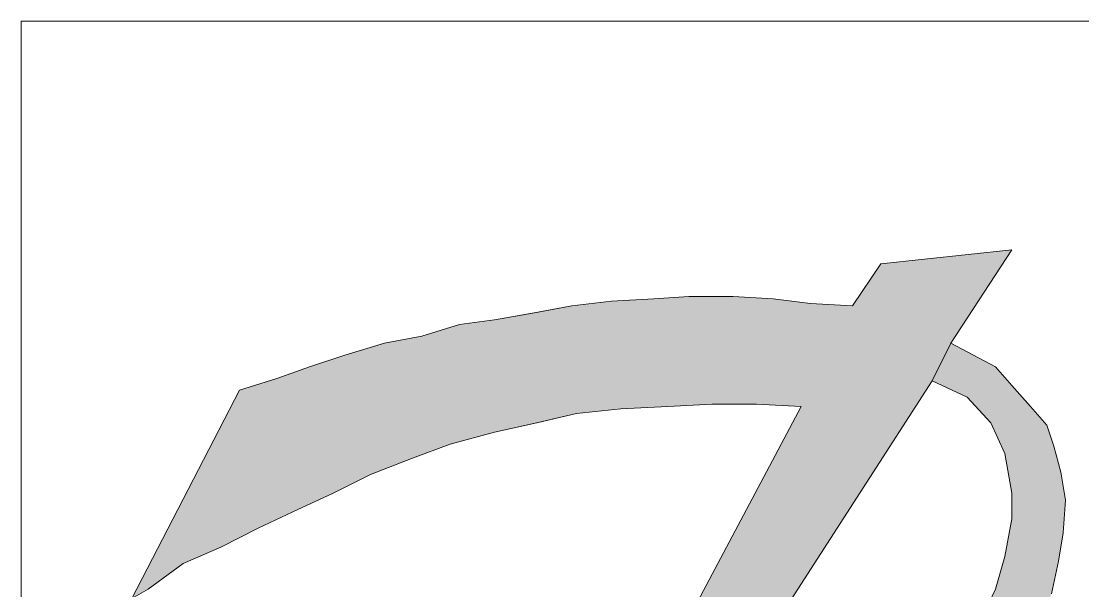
# Model space of a CAD drawing. Header units: inches. Extents: x 75782 to 87231, y -34126 to -18655.
# Drawn here: x 76968.77 to 76980.32, y -28395.12 to -28388.93 of the extents above; entities that cross this region are included whole.
import ezdxf

# ---------------------------------------------------------------- set-up
doc = ezdxf.new("R2010")
doc.units = ezdxf.units.IN
doc.header["$MEASUREMENT"] = 0
doc.layers.add('COMPONENTES', color=251, linetype='Continuous', lineweight=18)

# ---------------------------------------------------------------- blocks, each defined once
blk = doc.blocks.new('AK2-CM')
for points in [[(32125.289, 22479.294), (32127.63, 22483.823), (32128.444, 22484.077), (32129.156, 22484.332), (32129.92, 22484.586), (32130.785, 22484.841), (32131.599, 22484.993), (32132.413, 22485.248), (32133.176, 22485.349), (32134.041, 22485.502), (32134.856, 22485.655), (32135.721, 22485.756), (32136.637, 22485.807), (32137.4, 22485.858), (32138.367, 22485.858), (32139.232, 22485.807), (32140.046, 22485.706), (32140.962, 22485.655), (32141.573, 22486.571), (32144.422, 22486.876), (32143.099, 22484.841), (32142.692, 22484.026), (32137.705, 22476.292), (32136.942, 22475.172), (32135.11, 22472.373), (32134.856, 22472.17), (32134.652, 22472.068), (32134.449, 22471.966), (32134.296, 22472.017), (32134.194, 22472.119), (32134.194, 22472.322), (32134.245, 22472.526), (32134.703, 22473.493), (32135.212, 22474.46), (32135.212, 22474.714), (32135.466, 22475.223), (32139.843, 22483.467), (32138.876, 22483.517), (32137.909, 22483.517), (32136.942, 22483.467), (32135.924, 22483.416), (32134.957, 22483.314), (32134.092, 22483.11), (32133.176, 22482.907), (32132.21, 22482.652), (32131.395, 22482.347), (32130.479, 22481.991), (32129.665, 22481.584), (32128.902, 22481.228), (32128.037, 22480.82), (32127.223, 22480.413), (32126.408, 22480.057), (32125.645, 22479.497)], [(32125.289, 22479.294), (32127.63, 22483.823), (32128.444, 22484.077), (32129.157, 22484.332), (32129.92, 22484.586), (32130.785, 22484.841), (32131.599, 22484.993), (32132.413, 22485.248), (32133.177, 22485.349), (32134.042, 22485.502), (32134.856, 22485.655), (32135.721, 22485.756), (32136.637, 22485.807), (32137.4, 22485.858), (32138.367, 22485.858), (32139.232, 22485.807), (32140.046, 22485.706), (32140.962, 22485.655), (32141.573, 22486.571), (32144.423, 22486.876), (32143.1, 22484.841), (32142.692, 22484.026), (32137.706, 22476.292), (32136.942, 22475.172), (32135.11, 22472.373), (32134.856, 22472.17), (32134.652, 22472.068), (32134.449, 22471.966), (32134.296, 22472.017), (32134.194, 22472.119), (32134.194, 22472.322), (32134.245, 22472.526), (32134.703, 22473.493), (32135.212, 22474.46), (32135.212, 22474.714), (32135.467, 22475.223), (32139.843, 22483.467), (32138.876, 22483.517), (32137.909, 22483.517), (32136.942, 22483.467), (32135.925, 22483.416), (32134.958, 22483.314), (32134.093, 22483.11), (32133.177, 22482.907), (32132.21, 22482.652), (32131.396, 22482.347), (32130.48, 22481.991), (32129.665, 22481.584), (32128.902, 22481.228), (32128.037, 22480.82), (32127.223, 22480.413), (32126.409, 22480.057), (32125.645, 22479.497)], [(32125.289, 22479.294), (32127.63, 22483.823), (32128.444, 22484.077), (32129.156, 22484.332), (32129.92, 22484.586), (32130.785, 22484.841), (32131.599, 22484.993), (32132.413, 22485.248), (32133.176, 22485.349), (32134.041, 22485.502), (32134.856, 22485.655), (32135.721, 22485.756), (32136.637, 22485.807), (32137.4, 22485.858), (32138.367, 22485.858), (32139.232, 22485.807), (32140.046, 22485.706), (32140.962, 22485.655), (32141.573, 22486.571), (32144.422, 22486.876), (32143.099, 22484.841), (32142.692, 22484.026), (32137.705, 22476.292), (32136.942, 22475.172), (32135.11, 22472.373), (32134.856, 22472.17), (32134.652, 22472.068), (32134.449, 22471.966), (32134.296, 22472.017), (32134.194, 22472.119), (32134.194, 22472.322), (32134.245, 22472.526), (32134.703, 22473.493), (32135.212, 22474.46), (32135.212, 22474.714), (32135.466, 22475.223), (32139.843, 22483.467), (32138.876, 22483.517), (32137.909, 22483.517), (32136.942, 22483.467), (32135.924, 22483.416), (32134.957, 22483.314), (32134.092, 22483.11), (32133.176, 22482.907), (32132.21, 22482.652), (32131.395, 22482.347), (32130.479, 22481.991), (32129.665, 22481.584), (32128.902, 22481.228), (32128.037, 22480.82), (32127.223, 22480.413), (32126.408, 22480.057), (32125.645, 22479.497)], [(32125.289, 22479.294), (32127.63, 22483.823), (32128.444, 22484.077), (32129.157, 22484.332), (32129.92, 22484.586), (32130.785, 22484.841), (32131.599, 22484.993), (32132.413, 22485.248), (32133.177, 22485.349), (32134.042, 22485.502), (32134.856, 22485.655), (32135.721, 22485.756), (32136.637, 22485.807), (32137.4, 22485.858), (32138.367, 22485.858), (32139.232, 22485.807), (32140.046, 22485.706), (32140.962, 22485.655), (32141.573, 22486.571), (32144.423, 22486.876), (32143.1, 22484.841), (32142.692, 22484.026), (32137.706, 22476.292), (32136.942, 22475.172), (32135.11, 22472.373), (32134.856, 22472.17), (32134.652, 22472.068), (32134.449, 22471.966), (32134.296, 22472.017), (32134.194, 22472.119), (32134.194, 22472.322), (32134.245, 22472.526), (32134.703, 22473.493), (32135.212, 22474.46), (32135.212, 22474.714), (32135.467, 22475.223), (32139.843, 22483.467), (32138.876, 22483.517), (32137.909, 22483.517), (32136.942, 22483.467), (32135.925, 22483.416), (32134.958, 22483.314), (32134.093, 22483.11), (32133.177, 22482.907), (32132.21, 22482.652), (32131.396, 22482.347), (32130.48, 22481.991), (32129.665, 22481.584), (32128.902, 22481.228), (32128.037, 22480.82), (32127.223, 22480.413), (32126.409, 22480.057), (32125.645, 22479.497)], [(32142.692, 22484.026), (32143.1, 22484.841), (32144.066, 22484.332), (32144.423, 22483.925), (32144.83, 22483.467), (32145.186, 22483.059), (32145.339, 22482.602), (32145.491, 22482.042), (32145.593, 22481.431), (32145.542, 22480.719), (32145.44, 22480.108), (32145.288, 22479.396), (32145.033, 22478.836), (32144.779, 22478.174), (32144.423, 22477.615), (32144.066, 22477.055), (32143.71, 22476.495), (32142.336, 22476.444), (32141.217, 22476.241), (32140.301, 22476.088), (32139.588, 22475.884), (32138.672, 22475.681), (32138.011, 22475.426), (32136.993, 22475.172), (32137.706, 22476.292), (32138.469, 22476.546), (32139.232, 22476.75), (32140.097, 22476.953), (32140.861, 22477.055), (32142.285, 22477.258), (32142.845, 22477.411), (32143.354, 22477.92), (32143.71, 22478.734), (32144.066, 22479.497), (32144.27, 22480.21), (32144.423, 22481.024), (32144.423, 22481.584), (32144.27, 22482.449), (32143.965, 22483.11), (32143.456, 22483.67)], [(32142.692, 22484.026), (32143.099, 22484.841), (32144.066, 22484.332), (32144.422, 22483.925), (32144.829, 22483.467), (32145.186, 22483.059), (32145.338, 22482.602), (32145.491, 22482.042), (32145.593, 22481.431), (32145.542, 22480.719), (32145.44, 22480.108), (32145.287, 22479.396), (32145.033, 22478.836), (32144.779, 22478.174), (32144.422, 22477.615), (32144.066, 22477.055), (32143.71, 22476.495), (32142.336, 22476.444), (32141.217, 22476.241), (32140.301, 22476.088), (32139.588, 22475.884), (32138.672, 22475.681), (32138.011, 22475.426), (32136.993, 22475.172), (32137.705, 22476.292), (32138.469, 22476.546), (32139.232, 22476.75), (32140.097, 22476.953), (32140.86, 22477.055), (32142.285, 22477.258), (32142.845, 22477.411), (32143.354, 22477.92), (32143.71, 22478.734), (32144.066, 22479.497), (32144.27, 22480.21), (32144.422, 22481.024), (32144.422, 22481.584), (32144.27, 22482.449), (32143.964, 22483.11), (32143.456, 22483.67)], [(32142.692, 22484.026), (32143.099, 22484.841), (32144.066, 22484.332), (32144.422, 22483.925), (32144.829, 22483.467), (32145.186, 22483.059), (32145.338, 22482.602), (32145.491, 22482.042), (32145.593, 22481.431), (32145.542, 22480.719), (32145.44, 22480.108), (32145.287, 22479.396), (32145.033, 22478.836), (32144.779, 22478.174), (32144.422, 22477.615), (32144.066, 22477.055), (32143.71, 22476.495), (32142.336, 22476.444), (32141.217, 22476.241), (32140.301, 22476.088), (32139.588, 22475.884), (32138.672, 22475.681), (32138.011, 22475.426), (32136.993, 22475.172), (32137.705, 22476.292), (32138.469, 22476.546), (32139.232, 22476.75), (32140.097, 22476.953), (32140.86, 22477.055), (32142.285, 22477.258), (32142.845, 22477.411), (32143.354, 22477.92), (32143.71, 22478.734), (32144.066, 22479.497), (32144.27, 22480.21), (32144.422, 22481.024), (32144.422, 22481.584), (32144.27, 22482.449), (32143.964, 22483.11), (32143.456, 22483.67)], [(32142.692, 22484.026), (32143.1, 22484.841), (32144.066, 22484.332), (32144.423, 22483.925), (32144.83, 22483.467), (32145.186, 22483.059), (32145.339, 22482.602), (32145.491, 22482.042), (32145.593, 22481.431), (32145.542, 22480.719), (32145.44, 22480.108), (32145.288, 22479.396), (32145.033, 22478.836), (32144.779, 22478.174), (32144.423, 22477.615), (32144.066, 22477.055), (32143.71, 22476.495), (32142.336, 22476.444), (32141.217, 22476.241), (32140.301, 22476.088), (32139.588, 22475.884), (32138.672, 22475.681), (32138.011, 22475.426), (32136.993, 22475.172), (32137.706, 22476.292), (32138.469, 22476.546), (32139.232, 22476.75), (32140.097, 22476.953), (32140.861, 22477.055), (32142.285, 22477.258), (32142.845, 22477.411), (32143.354, 22477.92), (32143.71, 22478.734), (32144.066, 22479.497), (32144.27, 22480.21), (32144.423, 22481.024), (32144.423, 22481.584), (32144.27, 22482.449), (32143.965, 22483.11), (32143.456, 22483.67)]]:
    blk.add_hatch(color=256).paths.add_polyline_path(points)
at = {"linetype": 'Continuous'}
blk.add_lwpolyline([(32122.886, 22491.842), (32183.089, 22491.842), (32183.089, 22464.887), (32122.886, 22464.887)], close=True, dxfattribs=at)
blk.add_lwpolyline([(32122.886, 22491.842), (32183.089, 22491.842), (32183.089, 22464.887), (32122.886, 22464.887)], close=True, dxfattribs=at)
for points in [[(32125.289, 22479.294), (32127.63, 22483.823), (32128.444, 22484.077), (32129.157, 22484.332), (32129.92, 22484.586), (32130.785, 22484.841), (32131.599, 22484.993), (32132.413, 22485.248), (32133.177, 22485.349), (32134.042, 22485.502), (32134.856, 22485.655), (32135.721, 22485.756), (32136.637, 22485.807), (32137.4, 22485.858), (32138.367, 22485.858), (32139.232, 22485.807), (32140.046, 22485.706), (32140.962, 22485.655), (32141.573, 22486.571), (32144.423, 22486.876), (32143.1, 22484.841), (32142.692, 22484.026), (32137.706, 22476.292)], [(32135.467, 22475.223), (32139.843, 22483.467), (32138.876, 22483.517), (32137.909, 22483.517), (32136.942, 22483.467), (32135.925, 22483.416), (32134.958, 22483.314), (32134.093, 22483.11), (32133.177, 22482.907), (32132.21, 22482.652), (32131.396, 22482.347), (32130.48, 22481.991), (32129.665, 22481.584), (32128.902, 22481.228), (32128.037, 22480.82), (32127.223, 22480.413), (32126.409, 22480.057), (32125.645, 22479.497), (32125.289, 22479.294)], [(32125.289, 22479.294), (32127.63, 22483.823), (32128.444, 22484.077), (32129.157, 22484.332), (32129.92, 22484.586), (32130.785, 22484.841), (32131.599, 22484.993), (32132.413, 22485.248), (32133.177, 22485.349), (32134.042, 22485.502), (32134.856, 22485.655), (32135.721, 22485.756), (32136.637, 22485.807), (32137.4, 22485.858), (32138.367, 22485.858), (32139.232, 22485.807), (32140.046, 22485.706), (32140.962, 22485.655), (32141.573, 22486.571), (32144.423, 22486.876), (32143.1, 22484.841), (32142.692, 22484.026), (32137.706, 22476.292)], [(32135.467, 22475.223), (32139.843, 22483.467), (32138.876, 22483.517), (32137.909, 22483.517), (32136.942, 22483.467), (32135.925, 22483.416), (32134.958, 22483.314), (32134.093, 22483.11), (32133.177, 22482.907), (32132.21, 22482.652), (32131.396, 22482.347), (32130.48, 22481.991), (32129.665, 22481.584), (32128.902, 22481.228), (32128.037, 22480.82), (32127.223, 22480.413), (32126.409, 22480.057), (32125.645, 22479.497), (32125.289, 22479.294)], [(32125.289, 22479.294), (32127.63, 22483.823), (32128.444, 22484.077), (32129.156, 22484.332), (32129.92, 22484.586), (32130.785, 22484.841), (32131.599, 22484.993), (32132.413, 22485.248), (32133.176, 22485.349), (32134.041, 22485.502), (32134.856, 22485.655), (32135.721, 22485.756), (32136.637, 22485.807), (32137.4, 22485.858), (32138.367, 22485.858), (32139.232, 22485.807), (32140.046, 22485.706), (32140.962, 22485.655), (32141.573, 22486.571), (32144.422, 22486.876), (32143.099, 22484.841), (32142.692, 22484.026), (32137.705, 22476.292)], [(32135.466, 22475.223), (32139.843, 22483.467), (32138.876, 22483.517), (32137.909, 22483.517), (32136.942, 22483.467), (32135.924, 22483.416), (32134.957, 22483.314), (32134.092, 22483.11), (32133.176, 22482.907), (32132.21, 22482.652), (32131.395, 22482.347), (32130.479, 22481.991), (32129.665, 22481.584), (32128.902, 22481.228), (32128.037, 22480.82), (32127.223, 22480.413), (32126.408, 22480.057), (32125.645, 22479.497), (32125.289, 22479.294)], [(32125.289, 22479.294), (32127.63, 22483.823), (32128.444, 22484.077), (32129.156, 22484.332), (32129.92, 22484.586), (32130.785, 22484.841), (32131.599, 22484.993), (32132.413, 22485.248), (32133.176, 22485.349), (32134.041, 22485.502), (32134.856, 22485.655), (32135.721, 22485.756), (32136.637, 22485.807), (32137.4, 22485.858), (32138.367, 22485.858), (32139.232, 22485.807), (32140.046, 22485.706), (32140.962, 22485.655), (32141.573, 22486.571), (32144.422, 22486.876), (32143.099, 22484.841), (32142.692, 22484.026), (32137.705, 22476.292)], [(32135.466, 22475.223), (32139.843, 22483.467), (32138.876, 22483.517), (32137.909, 22483.517), (32136.942, 22483.467), (32135.924, 22483.416), (32134.957, 22483.314), (32134.092, 22483.11), (32133.176, 22482.907), (32132.21, 22482.652), (32131.395, 22482.347), (32130.479, 22481.991), (32129.665, 22481.584), (32128.902, 22481.228), (32128.037, 22480.82), (32127.223, 22480.413), (32126.408, 22480.057), (32125.645, 22479.497), (32125.289, 22479.294)], [(32125.289, 22479.294), (32127.63, 22483.823), (32128.444, 22484.077), (32129.157, 22484.332), (32129.92, 22484.586), (32130.785, 22484.841), (32131.599, 22484.993), (32132.413, 22485.248), (32133.177, 22485.349), (32134.042, 22485.502), (32134.856, 22485.655), (32135.721, 22485.756), (32136.637, 22485.807), (32137.4, 22485.858), (32138.367, 22485.858), (32139.232, 22485.807), (32140.046, 22485.706), (32140.962, 22485.655), (32141.573, 22486.571), (32144.423, 22486.876), (32143.1, 22484.841), (32142.692, 22484.026), (32137.706, 22476.292)], [(32135.467, 22475.223), (32139.843, 22483.467), (32138.876, 22483.517), (32137.909, 22483.517), (32136.942, 22483.467), (32135.925, 22483.416), (32134.958, 22483.314), (32134.093, 22483.11), (32133.177, 22482.907), (32132.21, 22482.652), (32131.396, 22482.347), (32130.48, 22481.991), (32129.665, 22481.584), (32128.902, 22481.228), (32128.037, 22480.82), (32127.223, 22480.413), (32126.409, 22480.057), (32125.645, 22479.497), (32125.289, 22479.294)], [(32125.289, 22479.294), (32127.63, 22483.823), (32128.444, 22484.077), (32129.157, 22484.332), (32129.92, 22484.586), (32130.785, 22484.841), (32131.599, 22484.993), (32132.413, 22485.248), (32133.177, 22485.349), (32134.042, 22485.502), (32134.856, 22485.655), (32135.721, 22485.756), (32136.637, 22485.807), (32137.4, 22485.858), (32138.367, 22485.858), (32139.232, 22485.807), (32140.046, 22485.706), (32140.962, 22485.655), (32141.573, 22486.571), (32144.423, 22486.876), (32143.1, 22484.841), (32142.692, 22484.026), (32137.706, 22476.292)], [(32135.467, 22475.223), (32139.843, 22483.467), (32138.876, 22483.517), (32137.909, 22483.517), (32136.942, 22483.467), (32135.925, 22483.416), (32134.958, 22483.314), (32134.093, 22483.11), (32133.177, 22482.907), (32132.21, 22482.652), (32131.396, 22482.347), (32130.48, 22481.991), (32129.665, 22481.584), (32128.902, 22481.228), (32128.037, 22480.82), (32127.223, 22480.413), (32126.409, 22480.057), (32125.645, 22479.497), (32125.289, 22479.294)], [(32125.289, 22479.294), (32127.63, 22483.823), (32128.444, 22484.077), (32129.156, 22484.332), (32129.92, 22484.586), (32130.785, 22484.841), (32131.599, 22484.993), (32132.413, 22485.248), (32133.176, 22485.349), (32134.041, 22485.502), (32134.856, 22485.655), (32135.721, 22485.756), (32136.637, 22485.807), (32137.4, 22485.858), (32138.367, 22485.858), (32139.232, 22485.807), (32140.046, 22485.706), (32140.962, 22485.655), (32141.573, 22486.571), (32144.422, 22486.876), (32143.099, 22484.841), (32142.692, 22484.026), (32137.705, 22476.292)], [(32135.466, 22475.223), (32139.843, 22483.467), (32138.876, 22483.517), (32137.909, 22483.517), (32136.942, 22483.467), (32135.924, 22483.416), (32134.957, 22483.314), (32134.092, 22483.11), (32133.176, 22482.907), (32132.21, 22482.652), (32131.395, 22482.347), (32130.479, 22481.991), (32129.665, 22481.584), (32128.902, 22481.228), (32128.037, 22480.82), (32127.223, 22480.413), (32126.408, 22480.057), (32125.645, 22479.497), (32125.289, 22479.294)], [(32125.289, 22479.294), (32127.63, 22483.823), (32128.444, 22484.077), (32129.156, 22484.332), (32129.92, 22484.586), (32130.785, 22484.841), (32131.599, 22484.993), (32132.413, 22485.248), (32133.176, 22485.349), (32134.041, 22485.502), (32134.856, 22485.655), (32135.721, 22485.756), (32136.637, 22485.807), (32137.4, 22485.858), (32138.367, 22485.858), (32139.232, 22485.807), (32140.046, 22485.706), (32140.962, 22485.655), (32141.573, 22486.571), (32144.422, 22486.876), (32143.099, 22484.841), (32142.692, 22484.026), (32137.705, 22476.292)], [(32135.466, 22475.223), (32139.843, 22483.467), (32138.876, 22483.517), (32137.909, 22483.517), (32136.942, 22483.467), (32135.924, 22483.416), (32134.957, 22483.314), (32134.092, 22483.11), (32133.176, 22482.907), (32132.21, 22482.652), (32131.395, 22482.347), (32130.479, 22481.991), (32129.665, 22481.584), (32128.902, 22481.228), (32128.037, 22480.82), (32127.223, 22480.413), (32126.408, 22480.057), (32125.645, 22479.497), (32125.289, 22479.294)], [(32142.692, 22484.026), (32143.1, 22484.841), (32144.066, 22484.332), (32144.423, 22483.925), (32144.83, 22483.467), (32145.186, 22483.059), (32145.339, 22482.602), (32145.491, 22482.042), (32145.593, 22481.431), (32145.542, 22480.719), (32145.44, 22480.108), (32145.44, 22480.108), (32145.288, 22479.396)], [(32143.71, 22478.734), (32144.066, 22479.497), (32144.27, 22480.21), (32144.423, 22481.024), (32144.423, 22481.584), (32144.27, 22482.449), (32143.965, 22483.11), (32143.456, 22483.67), (32142.692, 22484.026), (32142.692, 22484.026), (32142.692, 22484.026), (32142.692, 22484.026), (32142.692, 22484.026), (32142.692, 22484.026), (32142.692, 22484.026), (32142.692, 22484.026), (32142.692, 22484.026), (32142.692, 22484.026), (32142.692, 22484.026), (32142.692, 22484.026), (32142.692, 22484.026), (32142.692, 22484.026), (32142.692, 22484.026), (32142.692, 22484.026), (32142.692, 22484.026), (32142.692, 22484.026), (32142.692, 22484.026)], [(32142.692, 22484.026), (32143.1, 22484.841), (32144.066, 22484.332), (32144.423, 22483.925), (32144.83, 22483.467), (32145.186, 22483.059), (32145.339, 22482.602), (32145.491, 22482.042), (32145.593, 22481.431), (32145.542, 22480.719), (32145.44, 22480.108), (32145.288, 22479.396)], [(32143.71, 22478.734), (32144.066, 22479.497), (32144.27, 22480.21), (32144.423, 22481.024), (32144.423, 22481.584), (32144.27, 22482.449), (32143.965, 22483.11), (32143.456, 22483.67), (32142.692, 22484.026)], [(32142.692, 22484.026), (32143.099, 22484.841), (32144.066, 22484.332), (32144.422, 22483.925), (32144.829, 22483.467), (32145.186, 22483.059), (32145.338, 22482.602), (32145.491, 22482.042), (32145.593, 22481.431), (32145.542, 22480.719), (32145.44, 22480.108), (32145.44, 22480.108), (32145.287, 22479.396)], [(32143.71, 22478.734), (32144.066, 22479.497), (32144.27, 22480.21), (32144.422, 22481.024), (32144.422, 22481.584), (32144.27, 22482.449), (32143.964, 22483.11), (32143.456, 22483.67), (32142.692, 22484.026), (32142.692, 22484.026), (32142.692, 22484.026), (32142.692, 22484.026), (32142.692, 22484.026), (32142.692, 22484.026), (32142.692, 22484.026), (32142.692, 22484.026), (32142.692, 22484.026), (32142.692, 22484.026), (32142.692, 22484.026), (32142.692, 22484.026), (32142.692, 22484.026), (32142.692, 22484.026), (32142.692, 22484.026), (32142.692, 22484.026), (32142.692, 22484.026), (32142.692, 22484.026), (32142.692, 22484.026)], [(32142.692, 22484.026), (32143.099, 22484.841), (32144.066, 22484.332), (32144.422, 22483.925), (32144.829, 22483.467), (32145.186, 22483.059), (32145.338, 22482.602), (32145.491, 22482.042), (32145.593, 22481.431), (32145.542, 22480.719), (32145.44, 22480.108), (32145.287, 22479.396)], [(32143.71, 22478.734), (32144.066, 22479.497), (32144.27, 22480.21), (32144.422, 22481.024), (32144.422, 22481.584), (32144.27, 22482.449), (32143.964, 22483.11), (32143.456, 22483.67), (32142.692, 22484.026)], [(32142.692, 22484.026), (32143.099, 22484.841), (32144.066, 22484.332), (32144.422, 22483.925), (32144.829, 22483.467), (32145.186, 22483.059), (32145.338, 22482.602), (32145.491, 22482.042), (32145.593, 22481.431), (32145.542, 22480.719), (32145.44, 22480.108), (32145.44, 22480.108), (32145.287, 22479.396)], [(32143.71, 22478.734), (32144.066, 22479.497), (32144.27, 22480.21), (32144.422, 22481.024), (32144.422, 22481.584), (32144.27, 22482.449), (32143.964, 22483.11), (32143.456, 22483.67), (32142.692, 22484.026), (32142.692, 22484.026), (32142.692, 22484.026), (32142.692, 22484.026), (32142.692, 22484.026), (32142.692, 22484.026), (32142.692, 22484.026), (32142.692, 22484.026), (32142.692, 22484.026), (32142.692, 22484.026), (32142.692, 22484.026), (32142.692, 22484.026), (32142.692, 22484.026), (32142.692, 22484.026), (32142.692, 22484.026), (32142.692, 22484.026), (32142.692, 22484.026), (32142.692, 22484.026), (32142.692, 22484.026)], [(32142.692, 22484.026), (32143.099, 22484.841), (32144.066, 22484.332), (32144.422, 22483.925), (32144.829, 22483.467), (32145.186, 22483.059), (32145.338, 22482.602), (32145.491, 22482.042), (32145.593, 22481.431), (32145.542, 22480.719), (32145.44, 22480.108), (32145.287, 22479.396)], [(32143.71, 22478.734), (32144.066, 22479.497), (32144.27, 22480.21), (32144.422, 22481.024), (32144.422, 22481.584), (32144.27, 22482.449), (32143.964, 22483.11), (32143.456, 22483.67), (32142.692, 22484.026)], [(32142.692, 22484.026), (32143.1, 22484.841), (32144.066, 22484.332), (32144.423, 22483.925), (32144.83, 22483.467), (32145.186, 22483.059), (32145.339, 22482.602), (32145.491, 22482.042), (32145.593, 22481.431), (32145.542, 22480.719), (32145.44, 22480.108), (32145.44, 22480.108), (32145.288, 22479.396)], [(32143.71, 22478.734), (32144.066, 22479.497), (32144.27, 22480.21), (32144.423, 22481.024), (32144.423, 22481.584), (32144.27, 22482.449), (32143.965, 22483.11), (32143.456, 22483.67), (32142.692, 22484.026), (32142.692, 22484.026), (32142.692, 22484.026), (32142.692, 22484.026), (32142.692, 22484.026), (32142.692, 22484.026), (32142.692, 22484.026), (32142.692, 22484.026), (32142.692, 22484.026), (32142.692, 22484.026), (32142.692, 22484.026), (32142.692, 22484.026), (32142.692, 22484.026), (32142.692, 22484.026), (32142.692, 22484.026), (32142.692, 22484.026), (32142.692, 22484.026), (32142.692, 22484.026), (32142.692, 22484.026)], [(32142.692, 22484.026), (32143.1, 22484.841), (32144.066, 22484.332), (32144.423, 22483.925), (32144.83, 22483.467), (32145.186, 22483.059), (32145.339, 22482.602), (32145.491, 22482.042), (32145.593, 22481.431), (32145.542, 22480.719), (32145.44, 22480.108), (32145.288, 22479.396)], [(32143.71, 22478.734), (32144.066, 22479.497), (32144.27, 22480.21), (32144.423, 22481.024), (32144.423, 22481.584), (32144.27, 22482.449), (32143.965, 22483.11), (32143.456, 22483.67), (32142.692, 22484.026)], [(32137.705, 22476.292), (32142.692, 22484.026), (32143.456, 22483.67), (32143.964, 22483.11), (32144.27, 22482.449), (32144.422, 22481.584), (32144.422, 22481.024), (32144.27, 22480.21), (32144.066, 22479.497), (32143.71, 22478.734), (32143.354, 22477.92), (32142.845, 22477.411), (32142.285, 22477.258), (32140.86, 22477.055), (32140.097, 22476.953), (32139.232, 22476.75), (32138.469, 22476.546), (32137.705, 22476.292)], [(32137.705, 22476.292), (32142.692, 22484.026), (32143.456, 22483.67), (32143.964, 22483.11), (32144.27, 22482.449), (32144.422, 22481.584), (32144.422, 22481.024), (32144.27, 22480.21), (32144.066, 22479.497), (32143.71, 22478.734), (32143.354, 22477.92), (32142.845, 22477.411), (32142.285, 22477.258), (32140.86, 22477.055), (32140.097, 22476.953), (32139.232, 22476.75), (32138.469, 22476.546), (32137.705, 22476.292)], [(32137.706, 22476.292), (32142.692, 22484.026), (32143.456, 22483.67), (32143.965, 22483.11), (32144.27, 22482.449), (32144.423, 22481.584), (32144.423, 22481.024), (32144.27, 22480.21), (32144.066, 22479.497), (32143.71, 22478.734), (32143.354, 22477.92), (32142.845, 22477.411), (32142.285, 22477.258), (32140.861, 22477.055), (32140.097, 22476.953), (32139.232, 22476.75), (32138.469, 22476.546), (32137.706, 22476.292)], [(32137.706, 22476.292), (32142.692, 22484.026), (32143.456, 22483.67), (32143.965, 22483.11), (32144.27, 22482.449), (32144.423, 22481.584), (32144.423, 22481.024), (32144.27, 22480.21), (32144.066, 22479.497), (32143.71, 22478.734), (32143.354, 22477.92), (32142.845, 22477.411), (32142.285, 22477.258), (32140.861, 22477.055), (32140.097, 22476.953), (32139.232, 22476.75), (32138.469, 22476.546), (32137.706, 22476.292)]]:
    blk.add_lwpolyline(points)

msp = doc.modelspace()

# ---------------------------------------------------------------- block references
at = {"layer": 'COMPONENTES', "xscale": 0.5, "yscale": 0.5, "zscale": 0.5}
msp.add_blockref('AK2-CM', (60907.332, -39634.849), dxfattribs=at)

doc.saveas('drawing.dxf')
